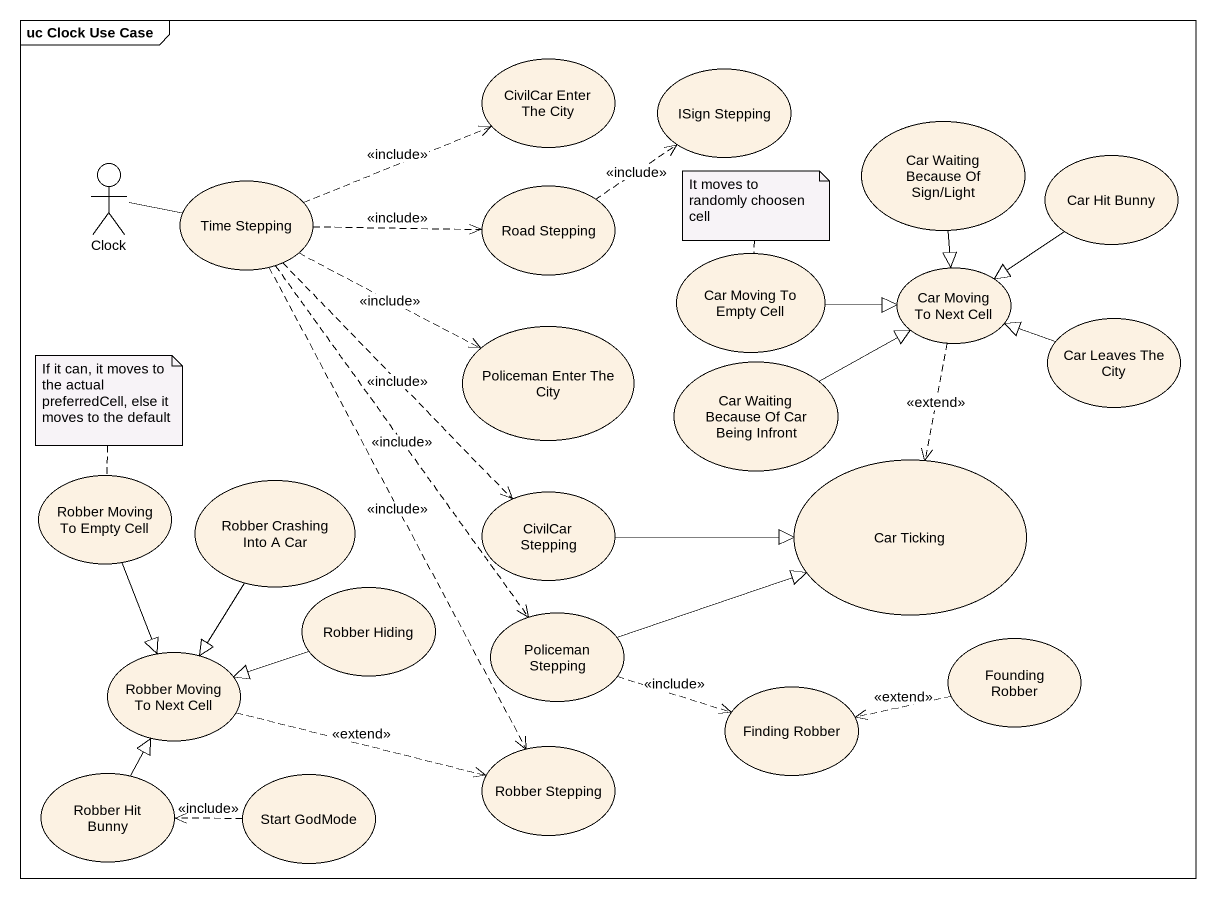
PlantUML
@startuml
mainframe uc Clock Use Case
usecase "CivilCar Enter The City" as CivilCar_Enter_The_City
usecase "ISign Stepping" as ISign_Stepping
actor Clock
usecase "Car Waiting Because Of Sign/Light" as Car_Waiting_Because_Of_Sign
usecase "Car Hit Bunny" as Car_Hit_Bunny
usecase "Time Stepping" as Time_Stepping
usecase "Road Stepping" as Road_Stepping
usecase "Car Moving To Empty Cell" as Car_Moving_To_Empty_Cell
usecase "Car Moving To Next Cell" as Car_Moving_To_Next_Cell
usecase "Policeman Enter The City" as Policeman_Enter_The_City
usecase "Car Leaves The City" as Car_Leaves_The_City
usecase "Car Waiting Because Of Car Being Infront" as Car_Waiting_Because_Of_Car
usecase "Robber Moving To Empty Cell" as Robber_Moving_To_Empty_Cell
usecase "Robber Crashing Into A Car" as Robber_Crashing_Into_A_Car
usecase "CivilCar Stepping" as CivilCar_Stepping
usecase "Car Ticking" as Car_Ticking
usecase "Robber Hiding" as Robber_Hiding
usecase "Policeman Stepping" as Policeman_Stepping
usecase "Robber Moving To Next Cell" as Robber_Moving_To_Next_Cell
usecase "Founding Robber" as Founding_Robber
usecase "Finding Robber" as Finding_Robber
usecase "Robber Hit Bunny" as Robber_Hit_Bunny
usecase "Start GodMode" as Start_GodMode
usecase "Robber Stepping" as Robber_Stepping
Clock -right- Time_Stepping
Car_Waiting_Because_Of_Sign --|> Car_Moving_To_Next_Cell
Car_Hit_Bunny --|> Car_Moving_To_Next_Cell
Time_Stepping .right.> CivilCar_Enter_The_City : <<include>>
Time_Stepping .right.> Road_Stepping : <<include>>
Time_Stepping .right.> Policeman_Enter_The_City : <<include>>
Time_Stepping ..> CivilCar_Stepping : <<include>>
Time_Stepping ..> Policeman_Stepping : <<include>>
Time_Stepping ..> Robber_Stepping : <<include>>
Road_Stepping .up.> ISign_Stepping : <<include>>
Car_Moving_To_Empty_Cell -right-|> Car_Moving_To_Next_Cell
Car_Moving_To_Next_Cell ..> Car_Ticking : <<extend>>
Car_Leaves_The_City -left-|> Car_Moving_To_Next_Cell
Car_Waiting_Because_Of_Car -right-|> Car_Moving_To_Next_Cell
Robber_Moving_To_Empty_Cell --|> Robber_Moving_To_Next_Cell
Robber_Crashing_Into_A_Car --|> Robber_Moving_To_Next_Cell
CivilCar_Stepping -right-|> Car_Ticking
Robber_Hiding -left-|> Robber_Moving_To_Next_Cell
Policeman_Stepping -right-|> Car_Ticking
Policeman_Stepping .right.> Finding_Robber : <<include>>
Robber_Moving_To_Next_Cell .right.> Robber_Stepping : <<extend>>
Founding_Robber .left.> Finding_Robber : <<extend>>
Robber_Hit_Bunny -up-|> Robber_Moving_To_Next_Cell
Start_GodMode .left.> Robber_Hit_Bunny : <<include>>
note top of Car_Moving_To_Empty_Cell : It moves to randomly choosen cell
note top of Robber_Moving_To_Empty_Cell : If it can, it moves to the actual preferredCell, else it moves to the default
@enduml
